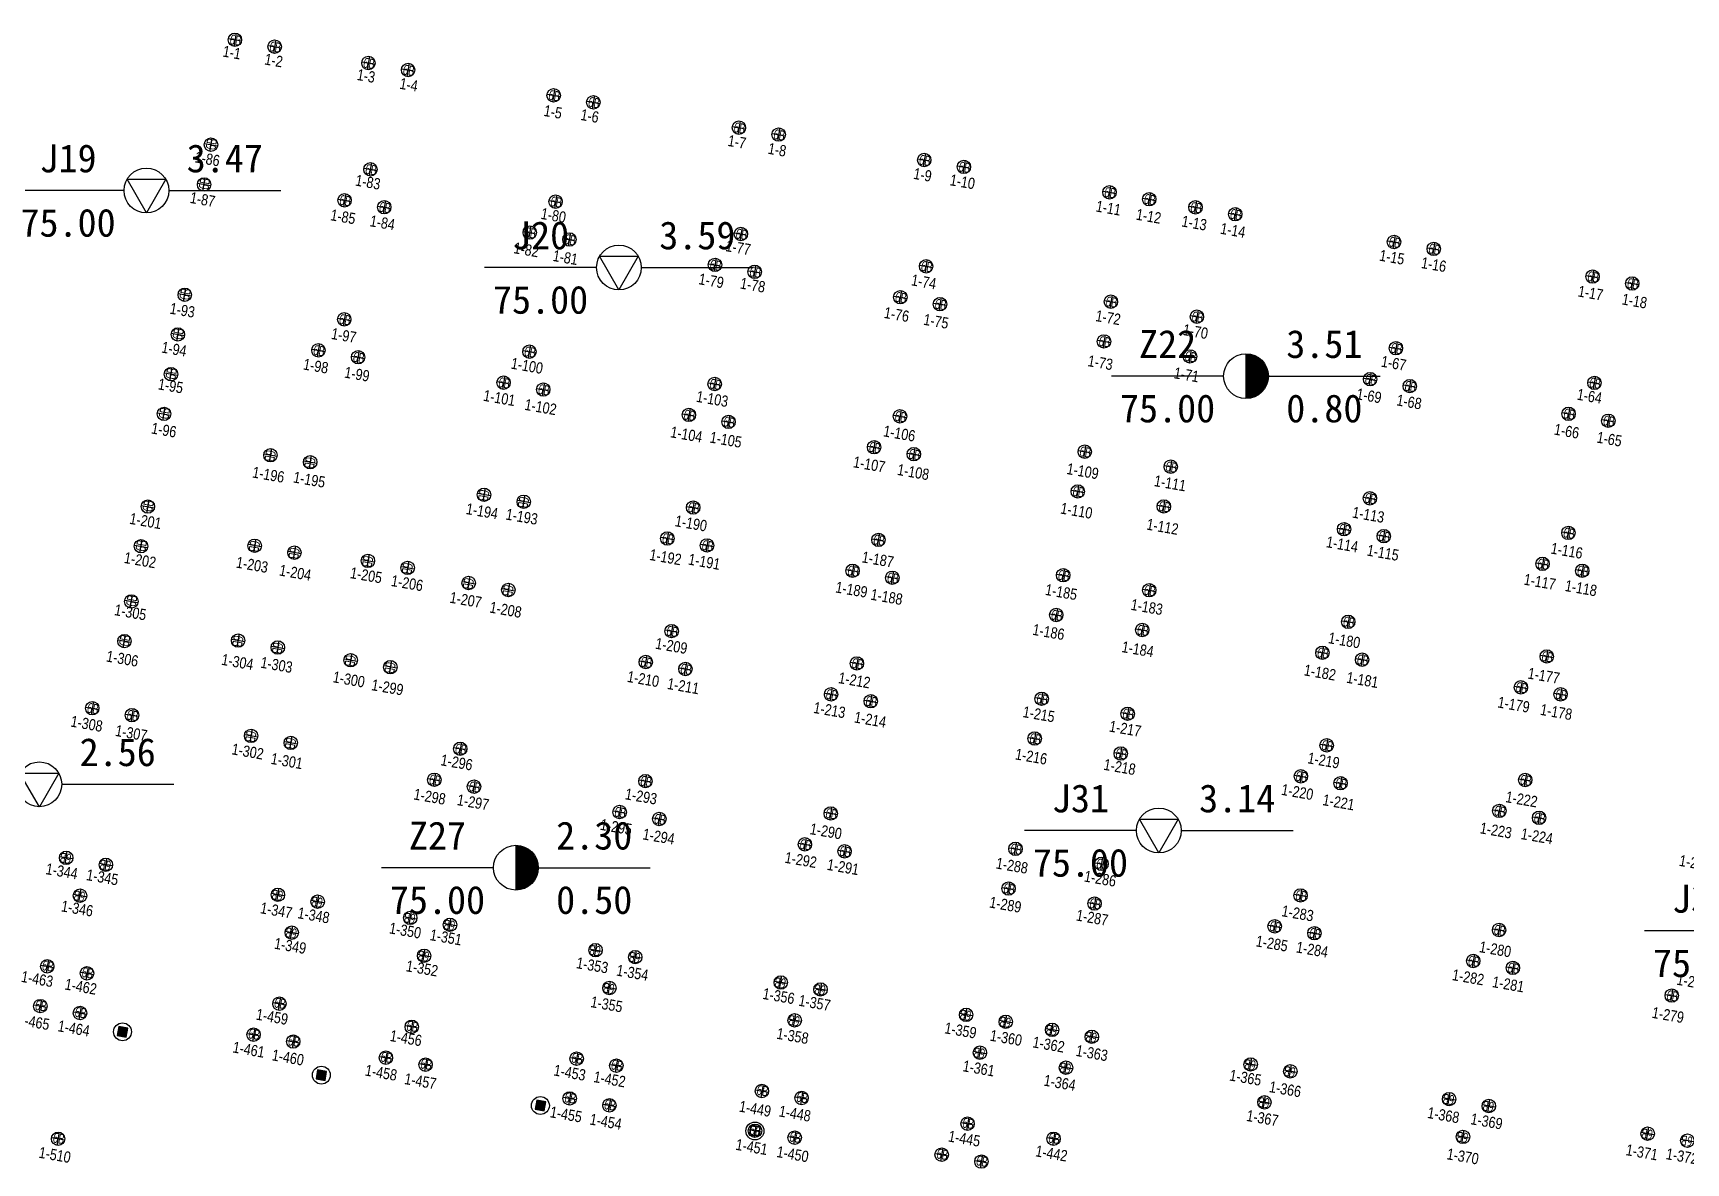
# Model space of a CAD drawing. Header units: millimetres. Extents: x 274830 to 6381169, y -2686084 to 432211.
# Drawn here: x 275104 to 275177.8, y 143377.8 to 143428.2 of the extents above; entities that cross this region are included whole.
import ezdxf
from ezdxf.enums import TextEntityAlignment as Align

# ---------------------------------------------------------------- set-up
doc = ezdxf.new("R2010")
doc.units = ezdxf.units.MM
doc.linetypes.add('DASHED2', pattern=[0.375, 0.25, -0.125])
for name, color, linetype in [('00-TKSXK', 7, 'Continuous'), ('HOLE', 1, 'Continuous'), ('S-FUND-PILE', 11, 'Continuous'), ('立柱桩', 4, 'Continuous')]:
    doc.layers.add(name, color=color, linetype=linetype)
doc.layers.add('_0', color=7, linetype='Continuous', lineweight=9)
doc.layers.add('ZBH', color=3, linetype='DASHED2', lineweight=20)
doc.layers.add('S-ANNO-MODI-NAME', color=1, linetype='Continuous', plot=False)
doc.styles.add('ST', font='')
doc.styles.add('ZBH', font='Arial', dxfattribs={"width": 0.8})
doc.styles.add('黑体', font='', dxfattribs={"width": 0.8})
doc.styles.get('ST').set_extended_font_data('SimSun')
doc.styles.get('黑体').set_extended_font_data('Microsoft YaHei')

# ---------------------------------------------------------------- blocks, each defined once
blk = doc.blocks.new('456855')
at = {"layer": 'S-FUND-PILE'}
for p, q in [((824404, 786624), (823804, 786624)), ((824104, 786324), (824104, 786924)), ((826204, 786624), (825604, 786624)), ((825904, 786324), (825904, 786924)), ((834004, 786624), (833404, 786624)), ((833704, 786324), (833704, 786924)), ((835804, 786624), (835204, 786624)), ((835504, 786324), (835504, 786924)), ((840004, 786624), (839404, 786624)), ((839704, 786324), (839704, 786924)), ((841804, 786624), (841204, 786624)), ((841504, 786324), (841504, 786924)), ((848404, 786624), (847804, 786624)), ((848104, 786324), (848104, 786924)), ((850204, 786624), (849604, 786624)), ((849904, 786324), (849904, 786924)), ((856804, 786624), (856204, 786624)), ((856504, 786324), (856504, 786924)), ((858604, 786624), (858004, 786624)), ((858304, 786324), (858304, 786924)), ((865204, 786624), (864604, 786624)), ((864904, 786324), (864904, 786924)), ((867004, 786624), (866404, 786624)), ((866704, 786324), (866704, 786924)), ((869105, 786624), (868505, 786624)), ((868805, 786324), (868805, 786924)), ((870905, 786624), (870305, 786624)), ((870605, 786324), (870605, 786924)), ((878104, 786624), (877504, 786624)), ((877804, 786324), (877804, 786924)), ((879904, 786624), (879304, 786624)), ((879604, 786324), (879604, 786924)), ((887104, 786624), (886504, 786624)), ((886804, 786324), (886804, 786924)), ((888904, 786624), (888304, 786624)), ((888604, 786324), (888604, 786924)), ((896104, 786624), (895504, 786624)), ((895804, 786324), (895804, 786924)), ((897904, 786624), (897304, 786624)), ((825304, 785065), (824704, 785065)), ((825004, 784765), (825004, 785365)), ((834904, 785065), (834304, 785065)), ((834604, 784765), (834604, 785365)), ((840904, 785065), (840304, 785065)), ((840604, 784765), (840604, 785365)), ((849304, 785065), (848704, 785065)), ((849004, 784765), (849004, 785365)), ((857704, 785065), (857104, 785065)), ((857404, 784765), (857404, 785365)), ((866104, 785065), (865504, 785065)), ((865804, 784765), (865804, 785365)), ((870005, 785065), (869405, 785065)), ((869705, 784765), (869705, 785365)), ((879004, 785065), (878404, 785065)), ((878704, 784765), (878704, 785365)), ((888004, 785065), (887404, 785065)), ((887704, 784765), (887704, 785365)), ((824104, 782005), (824104, 781405)), ((825904, 782005), (825904, 781405)), ((834304, 781845), (834904, 781845)), ((834604, 782145), (834604, 781545)), ((840304, 781845), (840904, 781845)), ((840604, 782145), (840604, 781545)), ((848105, 782005), (848105, 781405)), ((849905, 782005), (849905, 781405)), ((856504, 782005), (856504, 781405)), ((858304, 782005), (858304, 781405)), ((865504, 781845), (866104, 781845)), ((865804, 782145), (865804, 781545)), ((869404, 781845), (870004, 781845)), ((869704, 782145), (869704, 781545)), ((823804, 781705), (824404, 781705)), ((825604, 781705), (826204, 781705)), ((847805, 781705), (848405, 781705)), ((849605, 781705), (850205, 781705)), ((856204, 781705), (856804, 781705)), ((858004, 781705), (858604, 781705)), ((833704, 780585), (833704, 779985)), ((835504, 780585), (835504, 779985)), ((839704, 780585), (839704, 779985)), ((841504, 780585), (841504, 779985)), ((864904, 780585), (864904, 779985)), ((866704, 780585), (866704, 779985)), ((823804, 779905), (824404, 779905)), ((824104, 780205), (824104, 779605)), ((825604, 779905), (826204, 779905)), ((825904, 780205), (825904, 779605)), ((833404, 780285), (834004, 780285)), ((835204, 780285), (835804, 780285)), ((839404, 780285), (840004, 780285)), ((841204, 780285), (841804, 780285)), ((847805, 779905), (848405, 779905)), ((848105, 780205), (848105, 779605)), ((849605, 779905), (850205, 779905)), ((849905, 780205), (849905, 779605)), ((856204, 779905), (856804, 779905)), ((856504, 780205), (856504, 779605)), ((858004, 779905), (858604, 779905)), ((858304, 780205), (858304, 779605)), ((864604, 780285), (865204, 780285)), ((866404, 780285), (867004, 780285)), ((825904, 774505), (825904, 773905)), ((825604, 774205), (826204, 774205))]:
    blk.add_line(p, q, dxfattribs=at)
for centre in [(824104, 786624), (825904, 786624), (833704, 786624), (835504, 786624), (839704, 786624), (841504, 786624), (848104, 786624), (849904, 786624), (856504, 786624), (858304, 786624), (864904, 786624), (866704, 786624), (868805, 786624), (870605, 786624), (877804, 786624), (879604, 786624), (886804, 786624), (888604, 786624), (895804, 786624), (897604, 786624), (825004, 785065), (834604, 785065), (840604, 785065), (849004, 785065), (857404, 785065), (865804, 785065), (869705, 785065), (878704, 785065), (887704, 785065), (824104, 781705), (825904, 781705), (834604, 781845), (840604, 781845), (848105, 781705), (849905, 781705), (856504, 781705), (858304, 781705), (865804, 781845), (869704, 781845), (833704, 780285), (835504, 780285), (839704, 780285), (841504, 780285), (864904, 780285), (866704, 780285), (824104, 779905), (825904, 779905), (848105, 779905), (849905, 779905), (856504, 779905), (858304, 779905), (825904, 774205)]:
    blk.add_circle(centre, 300, dxfattribs=at)
at = {"layer": 'S-FUND-PILE', "style": '黑体', "width": 0.7}
for p in [(824332, 786828), (826132, 786828), (833932, 786828), (835732, 786828), (839932, 786828), (841732, 786828), (848332, 786828), (850132, 786828), (856732, 786828), (858532, 786828), (865132, 786828), (866932, 786828), (869032, 786828), (870832, 786828), (878032, 786828), (879832, 786828), (887032, 786828), (888832, 786828), (896032, 786828), (897832, 786828), (825232, 785269), (834832, 785269), (840832, 785269), (849232, 785269), (857632, 785269), (866032, 785269), (869932, 785269), (878932, 785269), (887932, 785269)]:
    blk.add_text('6B', height=450, rotation=180, dxfattribs=at).set_placement(p)
for p in [(823877, 781501), (825677, 781501), (834377, 781641), (840377, 781641), (847877, 781501), (849677, 781501), (856276, 781501), (858076, 781501), (865577, 781641), (869477, 781641), (833477, 780081), (835277, 780081), (839477, 780081), (841277, 780081), (864677, 780081), (866477, 780081), (823877, 779701), (825677, 779701), (847877, 779701), (849677, 779701), (856276, 779701), (858076, 779701), (825677, 774001)]:
    blk.add_text('6B', height=450, dxfattribs=at).set_placement(p)
blk = doc.blocks.new('1566')
at = {"layer": 'S-FUND-PILE'}
for p, q in [((824954, 823905), (825554, 823905)), ((825254, 824205), (825254, 823605)), ((826754, 823905), (827354, 823905)), ((827054, 824205), (827054, 823605)), ((831004, 823905), (831604, 823905)), ((831304, 824205), (831304, 823605)), ((832804, 823905), (833404, 823905)), ((833104, 824205), (833104, 823605)), ((839404, 823905), (840004, 823905)), ((839704, 824205), (839704, 823605)), ((841204, 823905), (841804, 823905)), ((841504, 824205), (841504, 823605)), ((847804, 823905), (848404, 823905)), ((848104, 824205), (848104, 823605)), ((849604, 823905), (850204, 823905)), ((849904, 824205), (849904, 823605)), ((856204, 823905), (856804, 823905)), ((856504, 824205), (856504, 823605)), ((858004, 823905), (858604, 823905)), ((858304, 824205), (858304, 823605)), ((864604, 823905), (865204, 823905)), ((864904, 824205), (864904, 823605)), ((866404, 823905), (867004, 823905)), ((866704, 824205), (866704, 823605)), ((868504, 823905), (869104, 823905)), ((868804, 824205), (868804, 823605)), ((870304, 823905), (870904, 823905)), ((870604, 824205), (870604, 823605)), ((877504, 823905), (878104, 823905)), ((877804, 824205), (877804, 823605)), ((879304, 823905), (879904, 823905)), ((879604, 824205), (879604, 823605)), ((886504, 823905), (887104, 823905)), ((886804, 824205), (886804, 823605)), ((888304, 823905), (888904, 823905)), ((888604, 824205), (888604, 823605)), ((832209, 819544), (832209, 818944)), ((840604, 819544), (840604, 818944)), ((849004, 819544), (849004, 818944)), ((857404, 819544), (857404, 818944)), ((878704, 819544), (878704, 818944)), ((887704, 819544), (887704, 818944)), ((824705, 819105), (825305, 819105)), ((825005, 818805), (825005, 819405)), ((831909, 819244), (832509, 819244)), ((840304, 819244), (840904, 819244)), ((848704, 819244), (849304, 819244)), ((857104, 819244), (857704, 819244)), ((865504, 819105), (866104, 819105)), ((865804, 819405), (865804, 818805)), ((869404, 819105), (870004, 819105)), ((869704, 819405), (869704, 818805)), ((878404, 819244), (879004, 819244)), ((887404, 819244), (888004, 819244)), ((831309, 817985), (831309, 817385)), ((833109, 817985), (833109, 817385)), ((839704, 817985), (839704, 817385)), ((841504, 817985), (841504, 817385)), ((848104, 817985), (848104, 817385)), ((849904, 817985), (849904, 817385)), ((856504, 817985), (856504, 817385)), ((858304, 817985), (858304, 817385)), ((877804, 817985), (877804, 817385)), ((879604, 817985), (879604, 817385)), ((886804, 817985), (886804, 817385)), ((888604, 817985), (888604, 817385)), ((824705, 817305), (825305, 817305)), ((825005, 817005), (825005, 817605)), ((831009, 817685), (831609, 817685)), ((832809, 817685), (833409, 817685)), ((839404, 817685), (840004, 817685)), ((841204, 817685), (841804, 817685)), ((847804, 817685), (848404, 817685)), ((849604, 817685), (850204, 817685)), ((856204, 817685), (856804, 817685)), ((858004, 817685), (858604, 817685)), ((865504, 817305), (866104, 817305)), ((865804, 817605), (865804, 817005)), ((869404, 817305), (870004, 817305)), ((869704, 817605), (869704, 817005)), ((877504, 817685), (878104, 817685)), ((879304, 817685), (879904, 817685)), ((886504, 817685), (887104, 817685)), ((888304, 817685), (888904, 817685)), ((824704, 812305), (825304, 812305)), ((825004, 812005), (825004, 812605)), ((831909, 812444), (832509, 812444)), ((832209, 812744), (832209, 812144)), ((840304, 812444), (840904, 812444)), ((840604, 812744), (840604, 812144)), ((848704, 812444), (849304, 812444)), ((849004, 812744), (849004, 812144)), ((857104, 812444), (857704, 812444)), ((857404, 812744), (857404, 812144)), ((865504, 812305), (866104, 812305)), ((865804, 812605), (865804, 812005)), ((869404, 812305), (870004, 812305)), ((869704, 812605), (869704, 812005)), ((878409, 812444), (879009, 812444)), ((878709, 812744), (878709, 812144)), ((887409, 812444), (888009, 812444)), ((887709, 812744), (887709, 812144)), ((825004, 810205), (825004, 810805)), ((831009, 810885), (831609, 810885)), ((831309, 811185), (831309, 810585)), ((832809, 810885), (833409, 810885)), ((833109, 811185), (833109, 810585)), ((839404, 810885), (840004, 810885)), ((839704, 811185), (839704, 810585)), ((841204, 810885), (841804, 810885)), ((841504, 811185), (841504, 810585)), ((847804, 810885), (848404, 810885)), ((848104, 811185), (848104, 810585)), ((849604, 810885), (850204, 810885)), ((849904, 811185), (849904, 810585)), ((856204, 810885), (856804, 810885)), ((856504, 811185), (856504, 810585)), ((858004, 810885), (858604, 810885)), ((858304, 811185), (858304, 810585)), ((865804, 810805), (865804, 810205)), ((869704, 810805), (869704, 810205)), ((877509, 810885), (878109, 810885)), ((877809, 811185), (877809, 810585)), ((879309, 810885), (879909, 810885)), ((879609, 811185), (879609, 810585)), ((886509, 810885), (887109, 810885)), ((886809, 811185), (886809, 810585)), ((888309, 810885), (888909, 810885)), ((888609, 811185), (888609, 810585)), ((824704, 810505), (825304, 810505)), ((865504, 810505), (866104, 810505)), ((869404, 810505), (870004, 810505)), ((824704, 808705), (825304, 808705)), ((825004, 808405), (825004, 809005)), ((824704, 806905), (825304, 806905)), ((825004, 806605), (825004, 807205)), ((849004, 807144), (849004, 806544)), ((857404, 807144), (857404, 806544)), ((865804, 807005), (865804, 806405)), ((869704, 807005), (869704, 806405)), ((878704, 807144), (878704, 806544)), ((887704, 807144), (887704, 806544)), ((830004, 806200), (830004, 805600)), ((831804, 806200), (831804, 805600)), ((848704, 806844), (849304, 806844)), ((857104, 806844), (857704, 806844)), ((865504, 806705), (866104, 806705)), ((869404, 806705), (870004, 806705)), ((878404, 806844), (879004, 806844)), ((887404, 806844), (888004, 806844)), ((830304, 805900), (829704, 805900)), ((832104, 805900), (831504, 805900)), ((840004, 805800), (839404, 805800)), ((839704, 806100), (839704, 805500)), ((841804, 805800), (841204, 805800)), ((841504, 806100), (841504, 805500)), ((848104, 805585), (848104, 804985)), ((849904, 805585), (849904, 804985)), ((856504, 805585), (856504, 804985)), ((858304, 805585), (858304, 804985)), ((877804, 805585), (877804, 804985)), ((879604, 805585), (879604, 804985)), ((886804, 805585), (886804, 804985)), ((888604, 805585), (888604, 804985)), ((847804, 805285), (848404, 805285)), ((849604, 805285), (850204, 805285)), ((856204, 805285), (856804, 805285)), ((858004, 805285), (858604, 805285)), ((865504, 804905), (866104, 804905)), ((865804, 805205), (865804, 804605)), ((869404, 804905), (870004, 804905)), ((869704, 805205), (869704, 804605)), ((877504, 805285), (878104, 805285)), ((879304, 805285), (879904, 805285)), ((886504, 805285), (887104, 805285)), ((888304, 805285), (888904, 805285)), ((824704, 802705), (825304, 802705)), ((825004, 802405), (825004, 803005)), ((830304, 801800), (829704, 801800)), ((830004, 802100), (830004, 801500)), ((832104, 801800), (831504, 801800)), ((831804, 802100), (831804, 801500)), ((835404, 802000), (834804, 802000)), ((835104, 802300), (835104, 801700)), ((837204, 802000), (836604, 802000)), ((836904, 802300), (836904, 801700)), ((840004, 801800), (839404, 801800)), ((839704, 802100), (839704, 801500)), ((841804, 801800), (841204, 801800)), ((841504, 802100), (841504, 801500)), ((825004, 800605), (825004, 801205)), ((848704, 801244), (849304, 801244)), ((849004, 801544), (849004, 800944)), ((857104, 801244), (857704, 801244)), ((857404, 801544), (857404, 800944)), ((865504, 801105), (866104, 801105)), ((865804, 801405), (865804, 800805)), ((869404, 801105), (870004, 801105)), ((869704, 801405), (869704, 800805)), ((878404, 801244), (879004, 801244)), ((878704, 801544), (878704, 800944)), ((887404, 801244), (888004, 801244)), ((887704, 801544), (887704, 800944)), ((824704, 800905), (825304, 800905)), ((847804, 799685), (848404, 799685)), ((848104, 799985), (848104, 799385)), ((849604, 799685), (850204, 799685)), ((849904, 799985), (849904, 799385)), ((856204, 799685), (856804, 799685)), ((856504, 799985), (856504, 799385)), ((858004, 799685), (858604, 799685)), ((858304, 799985), (858304, 799385)), ((865804, 799605), (865804, 799005)), ((869704, 799605), (869704, 799005)), ((877504, 799685), (878104, 799685)), ((877804, 799985), (877804, 799385)), ((879304, 799685), (879904, 799685)), ((879604, 799985), (879604, 799385)), ((886504, 799685), (887104, 799685)), ((886804, 799985), (886804, 799385)), ((888304, 799685), (888904, 799685)), ((888604, 799985), (888604, 799385)), ((865504, 799305), (866104, 799305)), ((869404, 799305), (870004, 799305)), ((824704, 798405), (825304, 798405)), ((825004, 798105), (825004, 798705)), ((830304, 797500), (829704, 797500)), ((830004, 797800), (830004, 797200)), ((832104, 797500), (831504, 797500)), ((831804, 797800), (831804, 797200)), ((835404, 797500), (834804, 797500)), ((835104, 797800), (835104, 797200)), ((837204, 797500), (836604, 797500)), ((836904, 797800), (836904, 797200)), ((824704, 796605), (825304, 796605)), ((825004, 796305), (825004, 796905)), ((840304, 794444), (840904, 794444)), ((840604, 794744), (840604, 794144)), ((848704, 794444), (849304, 794444)), ((849004, 794744), (849004, 794144)), ((857104, 794444), (857704, 794444)), ((857404, 794744), (857404, 794144)), ((865804, 794605), (865804, 794005)), ((869704, 794605), (869704, 794005)), ((878404, 794444), (879004, 794444)), ((878704, 794744), (878704, 794144)), ((887404, 794444), (888004, 794444)), ((887704, 794744), (887704, 794144)), ((824104, 793705), (824104, 793105)), ((825904, 793705), (825904, 793105)), ((831304, 793705), (831304, 793105)), ((833104, 793705), (833104, 793105)), ((865504, 794305), (866104, 794305)), ((869404, 794305), (870004, 794305)), ((823804, 793405), (824404, 793405)), ((825604, 793405), (826204, 793405)), ((831604, 793405), (831004, 793405)), ((833404, 793405), (832804, 793405)), ((839404, 792885), (840004, 792885)), ((839704, 793185), (839704, 792585)), ((841204, 792885), (841804, 792885)), ((841504, 793185), (841504, 792585)), ((847804, 792885), (848404, 792885)), ((848104, 793185), (848104, 792585)), ((849604, 792885), (850204, 792885)), ((849904, 793185), (849904, 792585)), ((856204, 792885), (856804, 792885)), ((856504, 793185), (856504, 792585)), ((858004, 792885), (858604, 792885)), ((858304, 793185), (858304, 792585)), ((877504, 792885), (878104, 792885)), ((877804, 793185), (877804, 792585)), ((879304, 792885), (879904, 792885)), ((879604, 793185), (879604, 792585)), ((886504, 792885), (887104, 792885)), ((886804, 793185), (886804, 792585)), ((888304, 792885), (888904, 792885)), ((888604, 793185), (888604, 792585)), ((895504, 792885), (896104, 792885)), ((895804, 793185), (895804, 792585)), ((865504, 792505), (866104, 792505)), ((865804, 792805), (865804, 792205)), ((869404, 792505), (870004, 792505)), ((869704, 792805), (869704, 792205))]:
    blk.add_line(p, q, dxfattribs=at)
for centre in [(825254, 823905), (827054, 823905), (831304, 823905), (833104, 823905), (839704, 823905), (841504, 823905), (848104, 823905), (849904, 823905), (856504, 823905), (858304, 823905), (864904, 823905), (866704, 823905), (868804, 823905), (870604, 823905), (877804, 823905), (879604, 823905), (886804, 823905), (888604, 823905), (832209, 819244), (840604, 819244), (849004, 819244), (857404, 819244), (878704, 819244), (887704, 819244), (825005, 819105), (865804, 819105), (869704, 819105), (831309, 817685), (833109, 817685), (839704, 817685), (841504, 817685), (848104, 817685), (849904, 817685), (856504, 817685), (858304, 817685), (877804, 817685), (879604, 817685), (886804, 817685), (888604, 817685), (825005, 817305), (865804, 817305), (869704, 817305), (825004, 812305), (832209, 812444), (840604, 812444), (849004, 812444), (857404, 812444), (865804, 812305), (869704, 812305), (878709, 812444), (887709, 812444), (825004, 810505), (831309, 810885), (833109, 810885), (839704, 810885), (841504, 810885), (848104, 810885), (849904, 810885), (856504, 810885), (858304, 810885), (865804, 810505), (869704, 810505), (877809, 810885), (879609, 810885), (886809, 810885), (888609, 810885), (825004, 808705), (825004, 806905), (849004, 806844), (857404, 806844), (865804, 806705), (869704, 806705), (878704, 806844), (887704, 806844), (830004, 805900), (831804, 805900), (839704, 805800), (841504, 805800), (848104, 805285), (849904, 805285), (856504, 805285), (858304, 805285), (877804, 805285), (879604, 805285), (886804, 805285), (888604, 805285), (865804, 804905), (869704, 804905), (825004, 802705), (830004, 801800), (831804, 801800), (835104, 802000), (836904, 802000), (839704, 801800), (841504, 801800), (825004, 800905), (849004, 801244), (857404, 801244), (865804, 801105), (869704, 801105), (878704, 801244), (887704, 801244), (848104, 799685), (849904, 799685), (856504, 799685), (858304, 799685), (865804, 799305), (869704, 799305), (877804, 799685), (879604, 799685), (886804, 799685), (888604, 799685), (825004, 798405), (830004, 797500), (831804, 797500), (835104, 797500), (836904, 797500), (825004, 796605), (840604, 794444), (849004, 794444), (857404, 794444), (865804, 794305), (869704, 794305), (878704, 794444), (887704, 794444), (824104, 793405), (825904, 793405), (831304, 793405), (833104, 793405), (839704, 792885), (841504, 792885), (848104, 792885), (849904, 792885), (856504, 792885), (858304, 792885), (877804, 792885), (879604, 792885), (886804, 792885), (888604, 792885), (895804, 792885), (865804, 792505), (869704, 792505)]:
    blk.add_circle(centre, 300, dxfattribs=at)
at = {"layer": 'S-FUND-PILE', "style": '黑体', "width": 0.7}
for p in [(825033, 823670), (826833, 823670), (831083, 823670), (832883, 823670), (839483, 823670), (841283, 823670), (847883, 823670), (849683, 823670), (856283, 823670), (858083, 823670), (864683, 823670), (866483, 823670), (868583, 823670), (870383, 823670), (877583, 823670), (879383, 823670), (886583, 823670), (888383, 823670), (831988, 819010), (840383, 819010), (848783, 819010), (857183, 819010), (878483, 819010), (887483, 819010), (865583, 818870), (869483, 818870), (831088, 817450), (832888, 817450), (839483, 817450), (841283, 817450), (847883, 817450), (849683, 817450), (856283, 817450), (858083, 817450), (865583, 817070), (869483, 817070), (877583, 817450), (879383, 817450), (886583, 817450), (888383, 817450), (831988, 812210), (840383, 812210), (848783, 812210), (857183, 812210), (865583, 812070), (869483, 812070), (878488, 812210), (887488, 812210), (831088, 810650), (832888, 810650), (839483, 810650), (841283, 810650), (847883, 810650), (849683, 810650), (856283, 810650), (858083, 810650), (865583, 810270), (869483, 810270), (877588, 810650), (879388, 810650), (886588, 810650), (888388, 810650), (848783, 806610), (857183, 806610), (865583, 806470), (869483, 806470), (878483, 806610), (887483, 806610), (847883, 805050), (849683, 805050), (856283, 805050), (858083, 805050), (877583, 805050), (879383, 805050), (886583, 805050), (888383, 805050), (865583, 804670), (869483, 804670), (848783, 801010), (857183, 801010), (865583, 800870), (869483, 800870), (878483, 801010), (887483, 801010), (847883, 799450), (849683, 799450), (856283, 799450), (858083, 799450), (865583, 799070), (869483, 799070), (877583, 799450), (879383, 799450), (886583, 799450), (888383, 799450), (840383, 794210), (848783, 794210), (857183, 794210), (865583, 794070), (869483, 794070), (878483, 794210), (887483, 794210), (823883, 793170), (825683, 793170), (839483, 792650), (841283, 792650), (847883, 792650), (849683, 792650), (856283, 792650), (858083, 792650), (877583, 792650), (879383, 792650), (886583, 792650), (888383, 792650), (895583, 792650), (865583, 792270), (869483, 792270)]:
    blk.add_text('6B', height=450, dxfattribs=at).set_placement(p)
for rotation, p in [(90, (825240, 818883)), (90, (825240, 817083)), (90, (825239, 812083)), (90, (825239, 810283)), (90, (825239, 808483)), (90, (825239, 806683)), (270, (829770, 806121)), (270, (831570, 806121)), (270, (839470, 806021)), (270, (841270, 806021)), (90, (825239, 802483)), (270, (829770, 802021)), (270, (831570, 802021)), (270, (834870, 802221)), (270, (836670, 802221)), (270, (839470, 802021)), (270, (841270, 802021)), (90, (825239, 800683)), (90, (825239, 798183)), (270, (829770, 797721)), (270, (831570, 797721)), (270, (834870, 797721)), (270, (836670, 797721)), (90, (825239, 796383)), (270, (831070, 793626)), (270, (832870, 793626))]:
    blk.add_text('6B', height=450, rotation=rotation, dxfattribs=at).set_placement(p)
blk = doc.blocks.new('H_sam_hole')
blk.add_line((0, 2), (0, -2))
at = {"const_width": 2}
blk.add_lwpolyline([(0, -1, 0.414214), (1, 0, 0.414214), (0, 1, 1)], format="xyb", dxfattribs=at)
blk.add_circle((0, 0), 2)
blk = doc.blocks.new('H_cpt_hole')
for p, q in [((-1.73, 1), (1.73, 1)), ((0, -2), (-1.73, 1)), ((1.73, 1), (0, -2))]:
    blk.add_line(p, q)
blk.add_circle((0, 0), 2)
blk = doc.blocks.new('A$C7E34312C')
at = {"layer": 'HOLE', "linetype": 'Continuous'}
for points in [[(272.215, 156.529), (267.215, 156.529)], [(274.215, 156.529), (279.215, 156.529)], [(293.32, 153.09), (288.32, 153.09)], [(295.32, 153.09), (300.32, 153.09)], [(321.325, 148.239), (316.325, 148.239)], [(323.325, 148.239), (328.325, 148.239)], [(269.433, 130.015), (274.433, 130.015)], [(317.433, 127.951), (312.433, 127.951)], [(319.433, 127.951), (324.433, 127.951)], [(288.716, 126.29), (283.716, 126.29)], [(290.716, 126.29), (295.716, 126.29)], [(345.128, 123.469), (340.128, 123.469)]]:
    blk.add_lwpolyline(points, dxfattribs=at)
at = {"layer": 'HOLE', "xscale": 0.5, "yscale": 0.5, "zscale": 0.5}
for name, p in [('H_cpt_hole', (273.215, 156.529)), ('H_cpt_hole', (294.32, 153.09)), ('H_sam_hole', (322.325, 148.239)), ('H_cpt_hole', (268.433, 130.015)), ('H_cpt_hole', (318.433, 127.951)), ('H_sam_hole', (289.716, 126.29))]:
    blk.add_blockref(name, p, dxfattribs=at)
at = {"layer": 'HOLE', "style": 'ST'}
for s, p in [('J19', (269.715, 157.966)), ('3.47', (276.715, 157.966)), ('75.00', (269.715, 155.091)), ('J20', (290.82, 154.527)), ('3.59', (297.82, 154.527)), ('75.00', (290.82, 151.652)), ('Z22', (318.825, 149.676)), ('3.51', (325.825, 149.676)), ('75.00', (318.825, 146.801)), ('0.80', (325.825, 146.801)), ('2.56', (271.933, 131.452)), ('J31', (314.933, 129.388)), ('3.14', (321.933, 129.388)), ('Z27', (286.216, 127.727)), ('2.30', (293.216, 127.727)), ('75.00', (314.933, 126.513)), ('J32', (342.628, 124.906)), ('75.00', (286.216, 124.852)), ('0.50', (293.216, 124.852)), ('75.00', (342.628, 122.031))]:
    blk.add_text(s, height=1.25, dxfattribs=at).set_placement(p, align=Align.MIDDLE_CENTER)
blk = doc.blocks.new('ZCLZ1')
at = {"layer": '立柱桩'}
h = blk.add_hatch(color=256, dxfattribs=at)
h.dxf.hatch_style = 1
h.paths.add_polyline_path([(-204, 204), (-204, -204), (204, -204), (204, 204)])
blk.add_lwpolyline([(-204, 204), (-204, -204), (204, -204), (204, 204), (-204, 204)], dxfattribs=at)
blk.add_circle((0, 0), 400, dxfattribs=at)
blk = doc.blocks.new('ZCLZ2')
at = {"layer": '立柱桩'}
for points in [[(-204, 204), (-204, -204), (204, -204), (204, 204), (-204, 204)], [(-204, 204), (204, 204), (204, -204), (-204, -204), (-204, 204)]]:
    blk.add_lwpolyline(points, dxfattribs=at)
blk.add_circle((0, 0), 400, dxfattribs=at)

msp = doc.modelspace()

# ---------------------------------------------------------------- block references
at = {"layer": '00-TKSXK', "xscale": 0.001, "yscale": 0.001, "zscale": 0.001, "rotation": 350.1073988818624}
msp.add_blockref('456855', (274158.507, 142758.039), dxfattribs=at)
at = {"layer": '_0'}
msp.add_blockref('A$C7E34312C', (274835.87, 143264.654), dxfattribs=at)
at = {"layer": 'S-ANNO-MODI-NAME', "xscale": 0.0009999999999999998, "yscale": 0.0009999999999999998, "zscale": 0.0009999999999999998, "rotation": 350.1073988818654}
msp.add_blockref('1566', (274158.507, 142758.039), dxfattribs=at)
at = {"layer": '立柱桩', "xscale": 0.001000000000000053, "yscale": 0.001000000000000053, "zscale": 0.001000000000000053, "rotation": 350.1073988818102}
for name, p in [('ZCLZ1', (275108.018, 143383.617)), ('ZCLZ1', (275116.899, 143381.682)), ('ZCLZ1', (275126.682, 143380.324)), ('ZCLZ2', (275136.263, 143379.188))]:
    msp.add_blockref(name, p, dxfattribs=at)

# ---------------------------------------------------------------- texts
at = {"layer": 'ZBH', "color": 3, "style": 'ZBH', "width": 0.8}
for s, p in [('1-1', (275112.906, 143427.346)), ('1-2', (275114.773, 143426.996)), ('1-3', (275118.897, 143426.301)), ('1-4', (275120.805, 143425.908)), ('1-5', (275127.244, 143424.691)), ('1-6', (275128.888, 143424.514)), ('1-7', (275135.463, 143423.355)), ('1-8', (275137.259, 143423.005)), ('1-9', (275143.755, 143421.885)), ('1-10', (275145.534, 143421.574)), ('1-11', (275152.057, 143420.4)), ('1-12', (275153.851, 143420.039)), ('1-13', (275155.888, 143419.732)), ('1-14', (275157.615, 143419.407)), ('1-77', (275135.517, 143418.632)), ('1-15', (275164.717, 143418.202)), ('1-16', (275166.585, 143417.876)), ('1-79', (275134.316, 143417.153)), ('1-74', (275143.808, 143417.105)), ('1-78', (275136.168, 143416.961)), ('1-17', (275173.59, 143416.606)), ('1-76', (275142.594, 143415.648)), ('1-18', (275175.552, 143416.251)), ('1-75', (275144.356, 143415.34)), ('1-72', (275152.042, 143415.512)), ('1-70', (275155.942, 143414.887)), ('1-73', (275151.694, 143413.496)), ('1-67', (275164.795, 143413.472)), ('1-71', (275155.54, 143412.956)), ('1-69', (275163.692, 143412.018)), ('1-64', (275173.54, 143411.999)), ('1-68', (275165.485, 143411.744)), ('1-66', (275172.522, 143410.44)), ('1-65', (275174.428, 143410.082))]:
    msp.add_text(s, height=0.5, rotation=350.10754, dxfattribs=at).set_placement(p, align=Align.MIDDLE)
at = {"layer": 'ZBH', "style": 'ZBH', "width": 0.8}
for s, p in [('1-86', (275111.808, 143422.597)), ('1-83', (275118.983, 143421.557)), ('1-87', (275111.597, 143420.783)), ('1-85', (275117.87, 143420.011)), ('1-80', (275127.267, 143420.071)), ('1-84', (275119.629, 143419.744)), ('1-82', (275126.054, 143418.539)), ('1-81', (275127.801, 143418.192)), ('1-93', (275110.693, 143415.839)), ('1-94', (275110.324, 143414.102)), ('1-97', (275117.905, 143414.71)), ('1-100', (275126.086, 143413.358)), ('1-98', (275116.653, 143413.346)), ('1-99', (275118.493, 143412.984)), ('1-95', (275110.17, 143412.459)), ('1-101', (275124.852, 143411.922)), ('1-103', (275134.361, 143411.877)), ('1-102', (275126.695, 143411.516)), ('1-96', (275109.87, 143410.489)), ('1-104', (275133.206, 143410.293)), ('1-105', (275134.965, 143410.057)), ('1-106', (275142.716, 143410.335)), ('1-107', (275141.37, 143408.955)), ('1-196', (275114.536, 143408.497)), ('1-195', (275116.363, 143408.274)), ('1-108', (275143.337, 143408.612)), ('1-109', (275150.906, 143408.652)), ('1-111', (275154.81, 143408.113)), ('1-194', (275124.079, 143406.865)), ('1-110', (275150.627, 143406.887)), ('1-113', (275163.664, 143406.706)), ('1-201', (275109.049, 143406.428)), ('1-193', (275125.854, 143406.619)), ('1-190', (275133.412, 143406.321)), ('1-112', (275154.472, 143406.174)), ('1-114', (275162.496, 143405.385)), ('1-202', (275108.805, 143404.68)), ('1-203', (275113.808, 143404.473)), ('1-192', (275132.272, 143404.814)), ('1-191', (275134.006, 143404.608)), ('1-187', (275141.755, 143404.708)), ('1-115', (275164.313, 143405.006)), ('1-116', (275172.526, 143405.1)), ('1-204', (275115.735, 143404.121)), ('1-205', (275118.902, 143404.004)), ('1-206', (275120.732, 143403.652)), ('1-189', (275140.58, 143403.363)), ('1-188', (275142.15, 143403.039)), ('1-185', (275149.946, 143403.254)), ('1-117', (275171.322, 143403.712)), ('1-118', (275173.16, 143403.428)), ('1-305', (275108.373, 143402.351)), ('1-207', (275123.35, 143402.905)), ('1-208', (275125.133, 143402.465)), ('1-183', (275153.77, 143402.587)), ('1-209', (275132.535, 143400.851)), ('1-186', (275149.381, 143401.472)), ('1-180', (275162.591, 143401.099)), ('1-306', (275108.012, 143400.28)), ('1-304', (275113.155, 143400.133)), ('1-184', (275153.365, 143400.701)), ('1-303', (275114.901, 143400.004)), ('1-300', (275118.13, 143399.353)), ('1-210', (275131.276, 143399.37)), ('1-212', (275140.711, 143399.319)), ('1-182', (275161.502, 143399.663)), ('1-181', (275163.402, 143399.332)), ('1-177', (275171.499, 143399.519)), ('1-299', (275119.854, 143399)), ('1-211', (275133.065, 143399.058)), ('1-213', (275139.596, 143397.984)), ('1-179', (275170.155, 143398.229)), ('1-178', (275172.055, 143397.898)), ('1-308', (275106.42, 143397.374)), ('1-214', (275141.417, 143397.562)), ('1-215', (275148.945, 143397.798)), ('1-217', (275152.804, 143397.156)), ('1-307', (275108.413, 143396.957)), ('1-302', (275113.613, 143396.135)), ('1-301', (275115.359, 143395.708)), ('1-296', (275122.944, 143395.647)), ('1-216', (275148.605, 143395.909)), ('1-219', (275161.665, 143395.735)), ('1-218', (275152.557, 143395.444)), ('1-220', (275160.494, 143394.326)), ('1-298', (275121.739, 143394.12)), ('1-297', (275123.677, 143393.869)), ('1-293', (275131.181, 143394.128)), ('1-221', (275162.337, 143393.871)), ('1-222', (275170.51, 143394.003)), ('1-295', (275130.067, 143392.765)), ('1-294', (275131.968, 143392.337)), ('1-290', (275139.435, 143392.572)), ('1-223', (275169.362, 143392.609)), ('1-224', (275171.193, 143392.355)), ('1-292', (275138.315, 143391.294)), ('1-344', (275105.307, 143390.785)), ('1-345', (275107.121, 143390.519)), ('1-291', (275140.203, 143390.976)), ('1-288', (275147.747, 143391.037)), ('1-286', (275151.686, 143390.456)), ('1-226', (275178.26, 143391.156)), ('1-346', (275105.995, 143389.124)), ('1-347', (275114.888, 143389.039)), ('1-289', (275147.454, 143389.295)), ('1-348', (275116.555, 143388.818)), ('1-287', (275151.329, 143388.715)), ('1-283', (275160.507, 143388.907)), ('1-350', (275120.646, 143388.141)), ('1-351', (275122.465, 143387.838)), ('1-285', (275159.354, 143387.561)), ('1-349', (275115.511, 143387.457)), ('1-284', (275161.154, 143387.29)), ('1-280', (275169.332, 143387.304)), ('1-352', (275121.4, 143386.449)), ('1-353', (275129.003, 143386.587)), ('1-354', (275130.795, 143386.256)), ('1-282', (275168.121, 143386.054)), ('1-463', (275104.209, 143385.975)), ('1-462', (275106.158, 143385.635)), ('1-281', (275169.914, 143385.741)), ('1-277', (275178.149, 143385.852)), ('1-355', (275129.643, 143384.848)), ('1-356', (275137.325, 143385.213)), ('1-357', (275138.931, 143384.91)), ('1-465', (275104.049, 143384.058)), ('1-459', (275114.7, 143384.288)), ('1-279', (275177.047, 143384.369)), ('1-464', (275105.845, 143383.77)), ('1-456', (275120.677, 143383.335)), ('1-358', (275137.949, 143383.435)), ('1-359', (275145.449, 143383.679)), ('1-360', (275147.482, 143383.348)), ('1-461', (275113.659, 143382.823)), ('1-460', (275115.409, 143382.472)), ('1-362', (275149.384, 143383.051)), ('1-363', (275151.315, 143382.668)), ('1-458', (275119.569, 143381.792)), ('1-453', (275127.995, 143381.796)), ('1-361', (275146.263, 143381.984)), ('1-457', (275121.325, 143381.409)), ('1-452', (275129.776, 143381.5)), ('1-364', (275149.881, 143381.342)), ('1-365', (275158.176, 143381.571)), ('1-366', (275159.949, 143381.055)), ('1-449', (275136.274, 143380.181)), ('1-455', (275127.828, 143379.926)), ('1-454', (275129.604, 143379.601)), ('1-448', (275138.051, 143379.968)), ('1-367', (275158.934, 143379.765)), ('1-368', (275167.017, 143379.898)), ('1-369', (275168.945, 143379.618)), ('1-445', (275145.616, 143378.844)), ('1-510', (275104.996, 143378.123)), ('1-451', (275136.122, 143378.473)), ('1-450', (275137.952, 143378.154)), ('1-442', (275149.512, 143378.189)), ('1-370', (275167.882, 143378.054)), ('1-371', (275175.88, 143378.239)), ('1-372', (275177.674, 143378.058))]:
    msp.add_text(s, height=0.5, rotation=350.10754, dxfattribs=at).set_placement(p, align=Align.MIDDLE)

doc.saveas('drawing.dxf')
